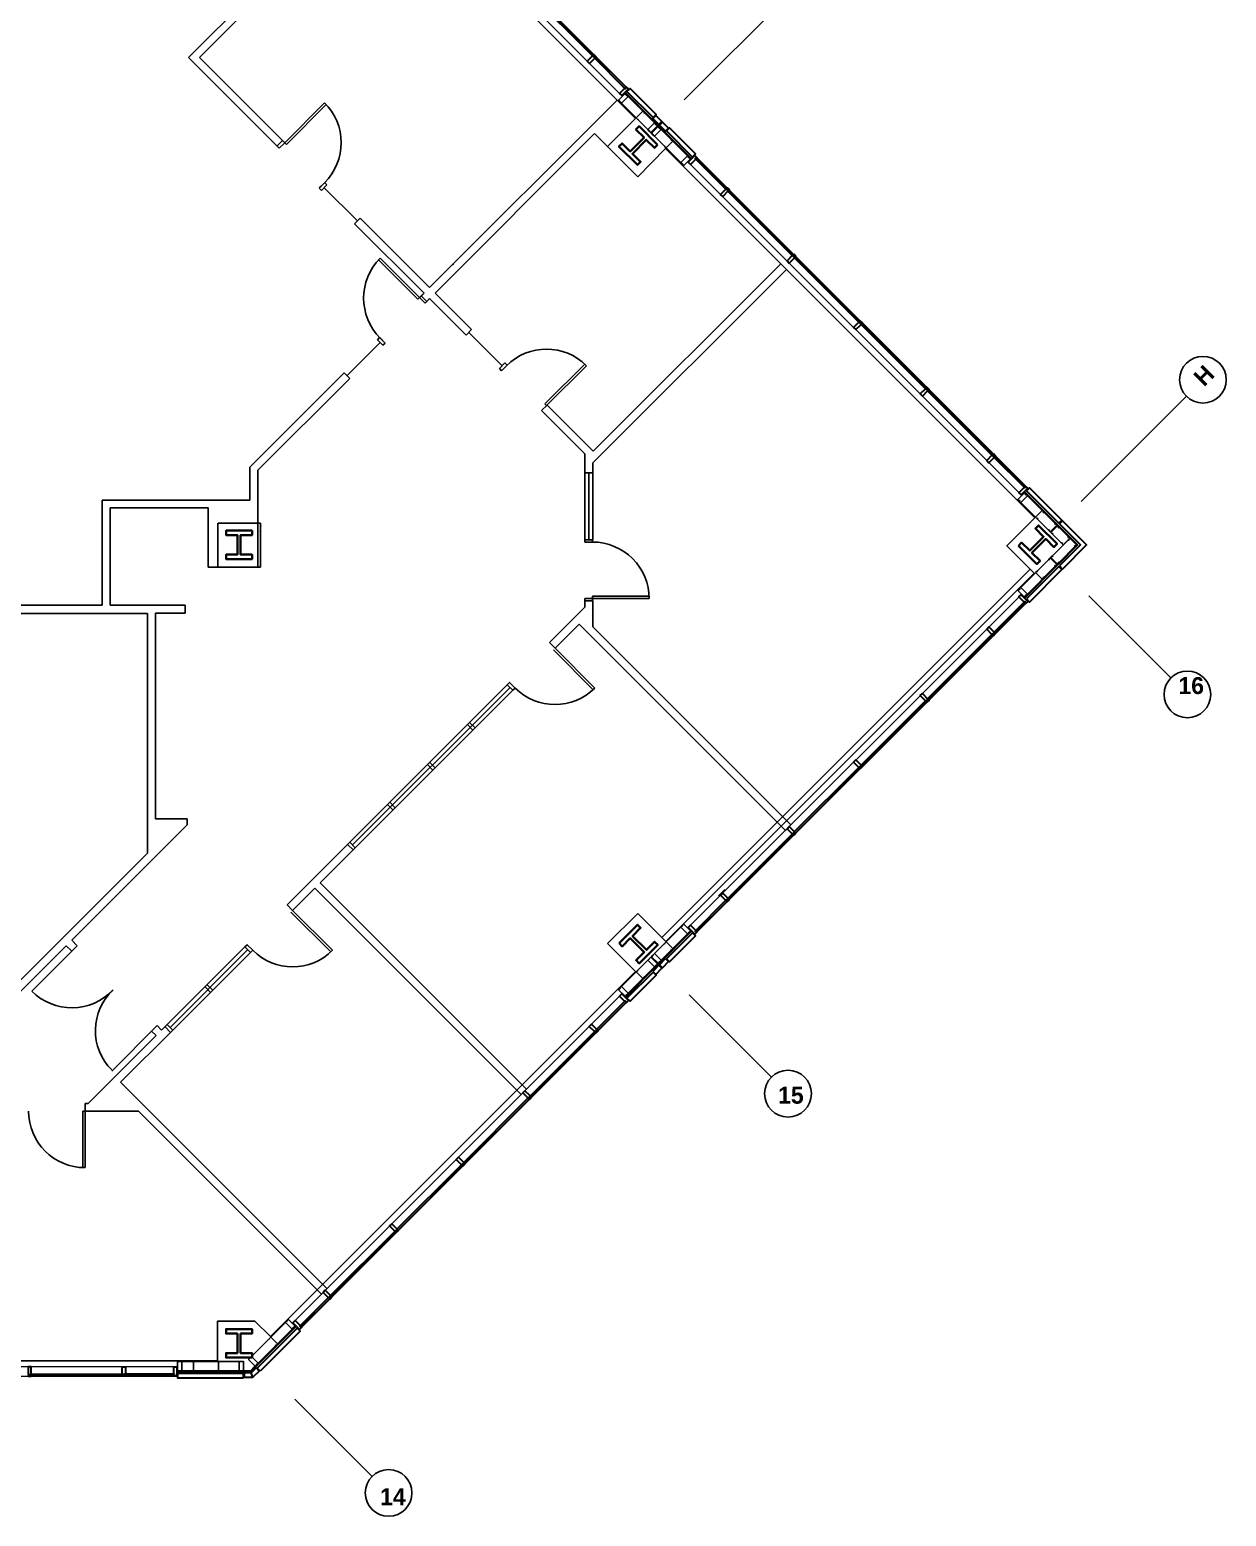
# Model space of a CAD drawing. Extents: x 30 to 3273, y 51 to 1636.
# Drawn here: x 2510 to 3273, y 136 to 1083 of the extents above; entities that cross this region are included whole.
import ezdxf

# ---------------------------------------------------------------- set-up
doc = ezdxf.new("R2010")
doc.units = 0
doc.header["$LTSCALE"] = 96
doc.header["$MEASUREMENT"] = 0
for name, color, linetype, lineweight in [('2A-FURN-P-PHWL-38', 8, 'CONTINUOUS', 25), ('A-COL', 8, 'CONTINUOUS', 35), ('A-DOOR', 8, 'CONTINUOUS', 25), ('A-WALL-GYP', 8, 'CONTINUOUS', 25), ('A-WALL-INT', 8, 'CONTINUOUS', 25), ('A-WALL-MASONRY', 8, 'CONTINUOUS', 30), ('AWD-GLAZE', 8, 'CONTINUOUS', 30), ('AWD-MULL', 8, 'CONTINUOUS', 30), ('AWD-SILL', 8, 'CONTINUOUS', 18)]:
    doc.layers.add(name, color=color, linetype=linetype, lineweight=lineweight)
for name, color, linetype in [('A-GLAZING INT', 8, 'CONTINUOUS'), ('A-STUD', 8, 'CONTINUOUS'), ('SMLTENAN', 8, 'CONTINUOUS'), ('XGRIDS', 8, 'CONTINUOUS')]:
    doc.layers.add(name, color=color, linetype=linetype)
doc.styles.add('Hand', font='cityb___.ttf')

msp = doc.modelspace()

# ---------------------------------------------------------------- linework, layer by layer
at = {"layer": '2A-FURN-P-PHWL-38'}
msp.add_line((2656.98, 763.52, 0), (2657.05, 767.02, 0), dxfattribs=at)
for p in [(2656.98, 763.52, 0), (2657.05, 767.02, 0)]:
    msp.add_point(p, dxfattribs=at)
at = {"layer": 'A-COL'}
for points in [[(2910.15, 1010.12), (2898.4, 1021.88), (2896.36, 1019.84), (2901.53, 1014.67), (2892.69, 1005.83), (2887.52, 1011), (2885.48, 1008.96), (2897.24, 997.21), (2899.27, 999.24), (2894.1, 1004.41), (2902.95, 1013.26), (2908.12, 1008.09)], [(2651.68, 764.16), (2635.06, 764.16), (2635.06, 761.29), (2642.37, 761.29), (2642.37, 748.78), (2635.06, 748.78), (2635.06, 745.9), (2651.68, 745.9), (2651.68, 748.78), (2644.37, 748.78), (2644.37, 761.29), (2651.68, 761.29)], [(3140.11, 754.47), (3151.87, 742.72), (3153.9, 744.75), (3148.73, 749.92), (3157.58, 758.77), (3162.75, 753.6), (3164.78, 755.63), (3153.03, 767.39), (3150.99, 765.36), (3156.16, 760.18), (3147.32, 751.34), (3142.15, 756.51)], [(2885.55, 501.07), (2897.31, 512.82), (2899.34, 510.79), (2894.17, 505.62), (2903.02, 496.77), (2908.19, 501.94), (2910.22, 499.91), (2898.47, 488.15), (2896.43, 490.18), (2901.61, 495.36), (2892.76, 504.2), (2887.59, 499.03)], [(2651.68, 236.79), (2635.06, 236.79), (2635.06, 239.67), (2642.37, 239.67), (2642.37, 252.18), (2635.06, 252.18), (2635.06, 255.05), (2651.68, 255.05), (2651.68, 252.18), (2644.37, 252.18), (2644.37, 239.67), (2651.68, 239.67)]]:
    msp.add_lwpolyline(points, close=True, dxfattribs=at)
at = {"layer": 'A-DOOR', "linetype": 'Continuous'}
for p, q in [((2672.47, 1011.39), (2697.85, 1036.92)), ((2698.91, 1035.87), (2673.53, 1010.33)), ((2697.85, 1036.92), (2698.91, 1035.87)), ((2733.34, 937.79), (2732.28, 936.73)), ((2732.28, 936.73), (2757.38, 911.63)), ((2758.79, 912.33), (2733.34, 937.79)), ((2757.38, 911.63), (2758.44, 912.69)), ((2758.44, 912.69), (2760.56, 914.81)), ((2759.5, 913.75), (2758.44, 912.69)), ((2758.44, 912.69), (2761.98, 909.15)), ((2759.5, 913.75), (2760.56, 914.81)), ((2763.04, 910.21), (2759.5, 913.75)), ((2763.04, 910.21), (2761.98, 909.15)), ((2731.92, 886.17), (2732.98, 887.23)), ((2735.46, 882.64), (2736.52, 883.7)), ((2863.76, 870.3), (2838.31, 844.84)), ((2839.37, 843.78), (2864.82, 869.24)), ((2838.31, 844.84), (2839.37, 843.78)), ((2863.76, 758.31), (2863.76, 756.81)), ((2863.76, 758.31), (2868.71, 758.31)), ((2868.71, 758.31), (2868.71, 756.81)), ((2868.71, 756.81), (2863.76, 756.81)), ((2868.71, 720.75), (2863.76, 720.75)), ((2863.76, 719.25), (2863.76, 720.75)), ((2868.71, 722.25), (2868.71, 720.75)), ((2904.77, 722.25), (2868.71, 722.25)), ((2868.71, 720.75), (2904.77, 720.75)), ((2868.71, 719.25), (2868.71, 720.75)), ((2904.77, 720.75), (2904.77, 722.25)), ((2863.76, 719.25), (2868.71, 719.25)), ((2869.15, 662.68), (2843.7, 688.13)), ((2844.76, 689.19), (2870.21, 663.74)), ((2844.76, 689.19), (2870.21, 663.74)), ((2677.53, 521.96), (2702.98, 496.51)), ((2677.53, 521.96), (2702.98, 496.51)), ((2701.92, 495.45), (2676.46, 520.9)), ((2536.73, 495.89), (2511.27, 470.43)), ((2536.73, 495.89), (2540.26, 499.42)), ((2562.18, 419.52), (2591.17, 448.51)), ((2543.72, 393.94), (2545.22, 393.94)), ((2543.72, 357.94), (2543.72, 393.94)), ((2545.22, 393.94), (2545.22, 357.94))]:
    msp.add_line(p, q, dxfattribs=at)
for centre, radius, start, end in [((2672.47, 1011.39), 36, 315.17252, 45.17253), ((2758.79, 912.33), 36, 135, 225), ((2839.37, 843.78), 36, 45, 135), ((2868.71, 720.75), 36.06, 359.99985, 89.99986), ((2844.76, 689.19), 36, 225.00001, 314.99999), ((2677.53, 521.96), 36, 225.00001, 314.99999), ((2536.73, 495.89), 36, 225, 316.4864), ((2587.28, 445.33), 35.5, 132.95858, 225.00001), ((2545.22, 393.94), 36, 180.00001, 269.99995)]:
    msp.add_arc(centre, radius, start, end, dxfattribs=at)
msp.add_point((2562.18, 470.43), dxfattribs=at)
at = {"layer": 'A-GLAZING INT'}
for p, q in [((2667.5, 1009.26), (2671.05, 1012.81)), ((2668.93, 1007.86), (2672.46, 1011.39)), ((2671.4, 1012.45), (2672.47, 1011.39)), ((2673.53, 1010.33), (2672.47, 1011.39)), ((2697.58, 982.73), (2718.79, 961.53)), ((2992.64, 936.07), (2994.05, 934.65)), ((2733.33, 884.05), (2712.12, 862.84)), ((2811.07, 869.26), (2789.86, 890.46)), ((2863.81, 801), (2863.8, 758.31)), ((2866.26, 801), (2866.26, 758.31)), ((2868.81, 801), (2868.8, 758.31)), ((2814.35, 665.86), (2713.94, 565.45)), ((2816.12, 664.09), (2715.71, 563.68)), ((2817.89, 662.32), (2814.35, 665.86)), ((2819.3, 663.74), (2815.76, 667.27)), ((2817.89, 662.32), (2717.48, 561.91)), ((2792.43, 636.87), (2788.89, 640.4)), ((2793.84, 638.28), (2790.31, 641.82)), ((2768.39, 612.83), (2764.85, 616.36)), ((2766.97, 611.41), (2763.44, 614.95)), ((2741.52, 585.96), (2737.98, 589.49)), ((2742.93, 587.37), (2739.4, 590.91)), ((2716.06, 560.5), (2712.53, 564.04)), ((2717.48, 561.91), (2713.94, 565.45)), ((2647.12, 498.63), (2597.62, 449.13)), ((2648.85, 496.9), (2599.39, 447.36)), ((2650.66, 495.09), (2601.16, 445.6)), ((2650.66, 495.09), (2647.12, 498.63)), ((2652.07, 496.51), (2648.53, 500.04)), ((2626.61, 471.05), (2623.08, 474.59)), ((2625.2, 469.64), (2621.66, 473.17)), ((2599.74, 444.18), (2596.21, 447.72)), ((2601.07, 445.68), (2597.54, 449.22))]:
    msp.add_line(p, q, dxfattribs=at)
for points in [[(2814.35, 665.86), (2817.89, 662.32), (2819.3, 663.74), (2815.76, 667.27)], [(2647.12, 498.63), (2650.66, 495.09), (2652.07, 496.51), (2648.53, 500.04)]]:
    msp.add_lwpolyline(points, close=True, dxfattribs=at)
at = {"layer": 'A-STUD', "linetype": 'Continuous'}
for points in [[(2886.49, 1037.91), (2886.13, 1037.55), (2885.16, 1038.53), (2889.4, 1042.77), (2890.38, 1041.8), (2890.02, 1041.44)], [(2886.49, 1037.91), (2886.13, 1037.55), (2887.11, 1036.58), (2891.35, 1040.83), (2890.38, 1041.8), (2890.02, 1041.44)], [(2897.8, 1026.59), (2897.45, 1026.24), (2896.47, 1027.21), (2900.72, 1031.46), (2901.69, 1030.48), (2901.34, 1030.13)], [(2905.23, 1019.17), (2904.87, 1018.82), (2903.9, 1019.79), (2908.14, 1024.03), (2909.11, 1023.06), (2908.76, 1022.71)], [(2905.23, 1019.17), (2904.87, 1018.82), (2905.84, 1017.84), (2910.09, 1022.09), (2909.11, 1023.06), (2908.76, 1022.71)], [(2907.53, 1016.87), (2907.17, 1016.52), (2906.2, 1017.49), (2910.44, 1021.73), (2911.42, 1020.76), (2911.06, 1020.4)], [(2907.53, 1016.87), (2907.17, 1016.52), (2908.15, 1015.54), (2912.39, 1019.79), (2911.42, 1020.76), (2911.06, 1020.4)], [(2914.95, 1009.44), (2914.6, 1009.09), (2915.57, 1008.12), (2919.81, 1012.36), (2918.84, 1013.33), (2918.49, 1012.98)], [(2926.26, 998.13), (2925.91, 997.78), (2924.94, 998.75), (2929.18, 1002.99), (2930.15, 1002.02), (2929.8, 1001.67)], [(2926.26, 998.13), (2925.91, 997.78), (2926.88, 996.8), (2931.13, 1001.05), (2930.15, 1002.02), (2929.8, 1001.67)], [(3141.22, 783.53), (3140.69, 783), (3139.72, 783.97), (3143.96, 788.21), (3144.93, 787.24), (3144.4, 786.71)], [(3141.22, 783.53), (3140.69, 783), (3141.66, 782.02), (3145.91, 786.27), (3144.93, 787.24), (3144.4, 786.71)], [(3152.54, 772.21), (3152.01, 771.68), (3151.03, 772.65), (3155.28, 776.9), (3156.25, 775.93), (3155.72, 775.39)], [(3159.96, 764.79), (3159.43, 764.26), (3160.4, 763.29), (3164.65, 767.53), (3163.67, 768.5), (3163.14, 767.97)], [(3162.26, 762.49), (3161.73, 761.96), (3160.76, 762.93), (3165, 767.17), (3165.97, 766.2), (3165.44, 765.67)], [(3168.27, 756.48), (3167.74, 755.95), (3168.71, 754.98), (3172.96, 759.22), (3171.98, 760.19), (3171.45, 759.66)], [(3172.51, 757.72), (3171.98, 758.25), (3172.96, 759.22), (3177.2, 754.98), (3176.23, 754), (3175.7, 754.53)], [(3159.96, 745.16), (3159.43, 745.69), (3160.4, 746.67), (3164.65, 742.42), (3163.67, 741.45), (3163.14, 741.98)], [(3162.26, 747.46), (3161.73, 747.99), (3160.76, 747.02), (3165, 742.78), (3165.97, 743.75), (3165.44, 744.28)], [(3152.54, 737.74), (3152.01, 738.27), (3151.03, 737.3), (3155.28, 733.05), (3156.25, 734.03), (3155.72, 734.56)], [(3141.22, 726.42), (3140.69, 726.96), (3139.72, 725.98), (3143.96, 721.74), (3144.93, 722.71), (3144.4, 723.24)], [(3141.22, 726.42), (3140.69, 726.96), (3141.66, 727.93), (3145.91, 723.68), (3144.93, 722.71), (3144.4, 723.24)], [(2926.27, 511.81), (2925.91, 512.16), (2924.94, 511.19), (2929.18, 506.95), (2930.16, 507.92), (2929.8, 508.28)], [(2926.27, 511.81), (2925.91, 512.16), (2926.89, 513.14), (2931.13, 508.89), (2930.16, 507.92), (2929.8, 508.28)], [(2907.53, 493.07), (2907.18, 493.43), (2906.2, 492.45), (2910.45, 488.21), (2911.42, 489.18), (2911.06, 489.54)], [(2907.53, 493.07), (2907.18, 493.43), (2908.15, 494.4), (2912.39, 490.16), (2911.42, 489.18), (2911.06, 489.54)], [(2914.95, 500.5), (2914.6, 500.85), (2915.57, 501.82), (2919.82, 497.58), (2918.84, 496.61), (2918.49, 496.96)], [(2897.8, 483.35), (2897.45, 483.7), (2896.48, 482.73), (2900.72, 478.49), (2901.69, 479.46), (2901.34, 479.81)], [(2905.23, 490.77), (2904.87, 491.13), (2903.9, 490.15), (2908.15, 485.91), (2909.12, 486.88), (2908.76, 487.24)], [(2905.23, 490.77), (2904.87, 491.13), (2905.85, 492.1), (2910.09, 487.85), (2909.12, 486.88), (2908.76, 487.24)], [(2886.49, 472.03), (2886.14, 472.39), (2885.16, 471.41), (2889.41, 467.17), (2890.38, 468.14), (2890.03, 468.5)], [(2886.49, 472.03), (2886.14, 472.39), (2887.11, 473.36), (2891.35, 469.12), (2890.38, 468.14), (2890.03, 468.5)], [(2674.26, 259.8), (2673.91, 260.15), (2672.93, 259.18), (2677.17, 254.94), (2678.14, 255.92), (2677.78, 256.27)], [(2674.26, 259.8), (2673.91, 260.15), (2674.88, 261.12), (2679.11, 256.89), (2678.14, 255.92), (2677.78, 256.27)], [(2662.95, 248.48), (2662.59, 248.83), (2663.56, 249.81), (2667.8, 245.57), (2666.83, 244.6), (2666.47, 244.96)], [(2650.75, 236.28), (2650.4, 236.64), (2651.37, 237.61), (2655.6, 233.38), (2654.63, 232.4), (2654.28, 232.76)], [(2605.57, 233.84), (2605.57, 234.34), (2604.2, 234.34), (2604.2, 228.35), (2605.57, 228.35), (2605.57, 228.85)], [(2605.57, 233.84), (2605.57, 234.34), (2606.95, 234.34), (2606.95, 228.35), (2605.57, 228.35), (2605.57, 228.85)], [(2612.85, 233.84), (2612.85, 234.34), (2614.23, 234.34), (2614.23, 228.35), (2612.85, 228.35), (2612.85, 228.85)], [(2628.85, 233.84), (2628.85, 234.34), (2630.23, 234.34), (2630.23, 228.35), (2628.85, 228.35), (2628.85, 228.85)], [(2644.85, 233.84), (2644.85, 234.34), (2643.48, 234.34), (2643.48, 228.35), (2644.85, 228.35), (2644.85, 228.85)], [(2644.85, 233.84), (2644.85, 234.34), (2646.23, 234.34), (2646.23, 228.35), (2644.85, 228.35), (2644.85, 228.85)], [(2650.75, 236.28), (2650.4, 236.64), (2649.42, 235.66), (2653.66, 231.43), (2654.63, 232.4), (2654.28, 232.76)]]:
    msp.add_lwpolyline(points, dxfattribs=at)
at = {"layer": 'A-WALL-GYP', "linetype": 'ByBlock'}
for p, q in [((2889.85, 1043.21), (2889.4, 1042.77)), ((2889.4, 1042.77), (2910.09, 1022.09)), ((2889.85, 1043.21), (2910.53, 1022.53)), ((2885.16, 1038.53), (2905.84, 1017.84)), ((2926.88, 996.81), (2906.2, 1017.49)), ((2910.09, 1022.09), (2910.53, 1022.53)), ((2910.44, 1021.73), (2910.89, 1022.17)), ((2931.13, 1001.05), (2910.44, 1021.73)), ((2931.57, 1001.49), (2910.89, 1022.17)), ((2931.57, 1001.49), (2931.13, 1001.05)), ((3143.96, 788.21), (3144.4, 788.65)), ((3143.96, 788.21), (3164.65, 767.53)), ((3144.4, 788.65), (3165.09, 767.97)), ((3139.72, 783.97), (3159.43, 764.26)), ((3164.65, 767.53), (3165.09, 767.97)), ((3160.76, 762.93), (3168.71, 754.98)), ((3171.98, 758.25), (3160.76, 747.02)), ((3165, 767.17), (3165.44, 767.62)), ((3165, 767.17), (3177.2, 754.98)), ((3165.44, 767.62), (3178.08, 754.98)), ((3165, 742.78), (3177.2, 754.98)), ((3165.44, 742.33), (3178.08, 754.98)), ((3139.72, 725.98), (3159.43, 745.69)), ((3143.96, 721.74), (3164.65, 742.42)), ((3144.4, 721.3), (3165.09, 741.98)), ((3164.65, 742.42), (3165.09, 741.98)), ((3165, 742.78), (3165.44, 742.33)), ((3143.96, 721.74), (3144.4, 721.3)), ((2906.21, 492.46), (2926.89, 513.14)), ((2910.45, 488.21), (2931.13, 508.89)), ((2910.89, 487.77), (2931.57, 508.45)), ((2931.61, 508.49), (2931.17, 508.93)), ((2885.17, 471.42), (2905.85, 492.1)), ((2889.41, 467.17), (2910.09, 487.85)), ((2889.85, 466.73), (2910.53, 487.41)), ((2910.09, 487.85), (2910.53, 487.41)), ((2910.45, 488.21), (2910.89, 487.77)), ((2889.89, 466.77), (2889.45, 467.21))]:
    msp.add_line(p, q, dxfattribs=at)
at = {"layer": 'A-WALL-GYP', "linetype": 'Continuous'}
for p, q in [((2674.88, 261.12), (2649.42, 235.66)), ((2653.66, 231.43), (2679.11, 256.89)), ((2654.1, 230.99), (2679.55, 256.45)), ((2604.2, 234.34), (2646.23, 234.33)), ((2646.23, 228.35), (2604.2, 228.35)), ((2646.23, 227.73), (2604.2, 227.72)), ((2646.23, 228.35), (2646.23, 227.73)), ((2650.59, 228.35), (2646.73, 228.35)), ((2646.73, 228.35), (2646.73, 227.73)), ((2650.85, 227.73), (2646.73, 227.73)), ((2650.57, 228.34), (2653.3, 231.08)), ((2650.83, 227.72), (2653.75, 230.64)), ((2653.75, 230.64), (2653.3, 231.08)), ((2654.1, 230.99), (2653.66, 231.43))]:
    msp.add_line(p, q, dxfattribs=at)
at = {"layer": 'A-WALL-GYP'}
for p, q in [((2679.55, 256.45), (2679.11, 256.89)), ((2604.2, 227.72), (2604.2, 228.35))]:
    msp.add_line(p, q, dxfattribs=at)
at = {"layer": 'A-WALL-INT', "linetype": 'Continuous'}
for p, q in [((2660.79, 1262.19), (2896.11, 1026.87)), ((2611.06, 1065.73), (2737.02, 1191.69)), ((2618.13, 1065.73), (2740.55, 1188.15)), ((2668.93, 1007.86), (2611.06, 1065.73)), ((2672.46, 1011.39), (2618.13, 1065.73)), ((2884.36, 1038.61), (2764.8, 919.05)), ((2878.22, 1008.98), (2896.11, 1026.87)), ((2870.01, 1017.19), (2768.34, 915.52)), ((2897.46, 989.74), (2870.01, 1017.19)), ((2915.15, 1007.69), (2897.46, 989.74)), ((3150.62, 772.22), (2915.15, 1007.69)), ((2694.39, 982.4), (2697.92, 985.93)), ((2697.92, 985.93), (2694.39, 982.4)), ((2699.35, 984.51), (2697.94, 985.92)), ((2695.81, 980.97), (2694.4, 982.39)), ((2694.74, 982.75), (2695.8, 983.81)), ((2695.81, 980.97), (2699.35, 984.51)), ((2717.03, 959.76), (2720.56, 963.29)), ((2761.27, 915.52), (2717.03, 959.76)), ((2764.8, 919.05), (2720.56, 963.29)), ((2868.84, 807.22), (2992.23, 930.61)), ((2988.64, 934.19), (2869.15, 814.7)), ((2761.27, 915.52), (2758.31, 912.56)), ((2764.8, 911.98), (2763.04, 910.21)), ((2788.09, 888.7), (2764.8, 911.98)), ((2791.62, 892.23), (2768.34, 915.52)), ((2791.62, 892.23), (2788.09, 888.7)), ((2731.57, 885.82), (2732.98, 887.23)), ((2731.57, 885.82), (2735.11, 882.28)), ((2732.98, 887.23), (2736.52, 883.7)), ((2733, 887.24), (2736.53, 883.71)), ((2733.35, 886.89), (2734.41, 885.83)), ((2735.11, 882.28), (2736.52, 883.7)), ((2710.36, 864.6), (2650.23, 804.48)), ((2710.36, 864.6), (2713.89, 861.07)), ((2812.84, 871.02), (2809.3, 867.48)), ((2809.3, 867.48), (2810.71, 866.07)), ((2814.26, 869.59), (2810.73, 866.06)), ((2812.84, 871.02), (2814.25, 869.6)), ((2813.91, 869.24), (2812.85, 868.18)), ((2713.89, 861.07), (2655.37, 802.55)), ((2839.72, 844.14), (2836.18, 840.6)), ((2869.15, 814.7), (2839.72, 844.14)), ((2863.76, 813.02), (2836.18, 840.6)), ((2863.76, 801), (2863.76, 813.02)), ((2868.76, 801), (2868.76, 807.24)), ((2650.23, 783.54), (2650.23, 804.48)), ((2655.37, 740.72), (2655.37, 802.55)), ((2868.76, 801), (2863.76, 801)), ((2556.21, 783.54), (2650.23, 783.54)), ((2556.21, 716.5), (2556.21, 783.54)), ((2561.21, 716.5), (2561.21, 778.54)), ((2561.21, 778.54), (2623.76, 778.54)), ((2623.76, 740.72), (2623.76, 778.54)), ((2629.88, 740.72), (2629.88, 768.75)), ((2657.01, 768.92), (2630.02, 768.92)), ((2657.01, 740.72), (2657.01, 768.92)), ((3132.59, 754.19), (3150.62, 772.22)), ((3150.46, 736.71), (3132.78, 754.39)), ((2623.76, 740.72), (2657.01, 740.72)), ((2912.88, 504.64), (3147.51, 739.27)), ((2915.35, 502.18), (3149.97, 736.8)), ((2585.11, 711.3), (2213.43, 711.3)), ((2556.21, 716.5), (2405.76, 716.5)), ((2590.11, 716.5), (2561.21, 716.5)), ((2585.11, 711.3), (2585.11, 558.42)), ((2590.11, 716.5), (2609.12, 716.5)), ((2590.11, 711.5), (2590.11, 580.39)), ((2609.12, 711.5), (2590.11, 711.5)), ((2609.12, 711.5), (2609.12, 716.5)), ((2863.76, 715.27), (2841.22, 692.73)), ((2863.76, 719.25), (2863.76, 715.27)), ((2868.76, 719.25), (2868.77, 702.85)), ((2860.05, 704.49), (2844.76, 689.19)), ((2991.58, 572.97), (2860.05, 704.49)), ((2995.11, 576.5), (2868.77, 702.85)), ((2844.76, 689.19), (2841.22, 692.73)), ((2610.26, 580.39), (2590.11, 580.39)), ((2610.26, 576.5), (2610.26, 580.39)), ((2536.73, 502.96), (2610.26, 576.5)), ((2497.13, 470.43), (2585.11, 558.42)), ((2540.26, 499.42), (2536.73, 502.96)), ((2499.2, 465.43), (2533.19, 499.42)), ((2536.73, 495.89), (2533.19, 499.42)), ((2663.34, 250.19), (2896.12, 482.97)), ((2147.83, 234.88), (2629.71, 234.85))]:
    msp.add_line(p, q, dxfattribs=at)
at = {"layer": 'A-WALL-INT'}
for p, q in [((2991.58, 572.97), (2995.11, 576.5)), ((2673.99, 525.5), (2713.94, 565.45)), ((2695.15, 539.59), (2717.48, 561.91)), ((2677.53, 521.96), (2691.61, 536.05)), ((2823.14, 404.53), (2691.61, 536.05)), ((2826.67, 408.07), (2695.15, 539.59)), ((2677.53, 521.96), (2673.99, 525.5)), ((2878.22, 500.82), (2897.46, 520.06)), ((2897.46, 520.06), (2915.64, 501.89)), ((2896.55, 482.52), (2878.22, 500.82)), ((2601.07, 445.68), (2567.79, 412.4)), ((2594, 445.68), (2591.17, 448.51)), ((2597.54, 449.22), (2594, 445.68)), ((2590.47, 442.15), (2547.26, 398.94)), ((2590.47, 442.15), (2587.64, 444.97)), ((2699.4, 280.79), (2567.79, 412.4)), ((2545.22, 398.94), (2547.26, 398.94)), ((2545.22, 393.94), (2545.22, 398.94)), ((2545.22, 393.94), (2579.18, 393.94)), ((2695.86, 277.26), (2579.18, 393.94)), ((2696.92, 278.32), (2698.34, 279.73)), ((2629.71, 234.85), (2629.71, 260.11)), ((2629.71, 260.11), (2653.42, 260.11)), ((2653.42, 260.11), (2663.34, 250.19))]:
    msp.add_line(p, q, dxfattribs=at)
at = {"layer": 'A-WALL-MASONRY'}
for points in [[(2890.64, 1044.01), (2892.59, 1045.95), (2909.2, 1029.33), (2907.26, 1027.39)], [(2907.08, 1026.86), (2909.03, 1028.8), (2912.92, 1024.92), (2910.97, 1022.97)], [(2915.21, 1018.73), (2917.16, 1020.67), (2913.27, 1024.56), (2911.33, 1022.61)], [(2932.36, 1002.28), (2934.31, 1004.23), (2917.69, 1020.85), (2915.74, 1018.9)], [(3145.2, 789.45), (3147.14, 791.39), (3167.83, 770.71), (3165.88, 768.77)], [(3166.24, 741.54), (3168.18, 739.59), (3183.56, 754.98), (3168.18, 770.35), (3166.24, 768.41), (3179.67, 754.98)], [(3145.2, 720.5), (3147.14, 718.56), (3167.83, 739.24), (3165.88, 741.19)], [(2932.37, 507.66), (2934.31, 505.71), (2917.69, 489.09), (2915.75, 491.04)], [(2907.09, 483.08), (2909.03, 481.14), (2912.92, 485.03), (2910.97, 486.97)], [(2915.22, 491.21), (2917.16, 489.27), (2913.27, 485.38), (2911.33, 487.33)], [(2890.64, 465.93), (2892.59, 463.99), (2909.21, 480.61), (2907.26, 482.55)], [(2656.84, 228.25), (2654.89, 230.19), (2680.35, 255.65), (2682.29, 253.71)], [(2656.13, 228.25), (2652.24, 224.35), (2651.1, 227.1), (2654.18, 230.2)], [(2646.23, 223.85), (2646.23, 226.6), (2604.2, 226.6), (2604.2, 223.85)], [(2646.73, 224.35), (2652.24, 224.35), (2651.1, 227.1), (2646.73, 227.11)]]:
    msp.add_lwpolyline(points, close=True, dxfattribs=at)
at = {"layer": 'AWD-GLAZE', "linetype": 'Continuous'}
for points in [[(2828.05, 1108.79), (2827.34, 1108.08), (2869.06, 1066.36), (2869.77, 1067.07)], [(2889.57, 1045.85), (2869.77, 1065.65), (2870.48, 1066.36), (2890.28, 1046.56)], [(2934.13, 1001.29), (2953.93, 981.49), (2954.64, 982.2), (2934.83, 1002)], [(2997.06, 939.77), (2996.36, 939.07), (2954.64, 980.79), (2955.34, 981.49)], [(3039.49, 897.35), (3038.78, 896.64), (2997.06, 938.36), (2997.77, 939.07)], [(3081.92, 854.92), (3081.21, 854.21), (3039.49, 895.93), (3040.2, 896.64)], [(3124.34, 812.49), (3123.63, 811.79), (3081.92, 853.51), (3082.62, 854.21)], [(3144.13, 791.29), (3124.34, 811.09), (3125.04, 811.79), (3144.84, 791.99)], [(3144.13, 718.81), (3124.33, 699.01), (3125.04, 698.3), (3144.84, 718.1)], [(3124.34, 697.6), (3123.63, 698.31), (3081.91, 656.59), (3082.62, 655.88)], [(3081.91, 655.17), (3081.21, 655.88), (3039.49, 614.16), (3040.19, 613.46)], [(3039.49, 612.75), (3038.78, 613.46), (2997.06, 571.74), (2997.77, 571.03)], [(2997.06, 570.32), (2996.35, 571.03), (2954.63, 529.31), (2955.34, 528.6)], [(2934.13, 508.8), (2953.93, 528.6), (2954.63, 527.9), (2934.83, 508.1)], [(2889.57, 464.25), (2871.04, 445.72), (2871.75, 445.01), (2890.28, 463.54)], [(2829.32, 402.58), (2828.61, 403.29), (2870.33, 445.01), (2871.04, 444.3)], [(2786.89, 360.16), (2786.19, 360.86), (2827.91, 402.58), (2828.61, 401.87)], [(2744.47, 317.73), (2743.76, 318.44), (2785.48, 360.16), (2786.19, 359.45)], [(2702.04, 275.3), (2701.33, 276.01), (2743.05, 317.73), (2743.76, 317.02)], [(2682.1, 256.78), (2700.63, 275.31), (2701.34, 274.6), (2682.8, 256.07)], [(2510.45, 225.18), (2510.45, 226.18), (2569.45, 226.18), (2569.45, 225.18)], [(2602.2, 226.18), (2570.45, 226.18), (2570.45, 225.18), (2602.19, 225.18)]]:
    msp.add_lwpolyline(points, close=True, dxfattribs=at)
at = {"layer": 'AWD-MULL', "linetype": 'Continuous'}
for points in [[(2869.59, 1067.6), (2869.42, 1067.42), (2869.77, 1067.07), (2869.06, 1066.36), (2868.71, 1066.71), (2865.35, 1063.35), (2866.76, 1061.94), (2870.12, 1065.3), (2869.77, 1065.65), (2870.48, 1066.36), (2870.83, 1066.01), (2871.01, 1066.18)], [(2891.52, 1045.67), (2890.1, 1047.09), (2889.92, 1046.91), (2890.28, 1046.56), (2889.57, 1045.85), (2889.22, 1046.2), (2885.86, 1042.84), (2887.28, 1041.43)], [(2933.95, 1003.24), (2935.36, 1001.82), (2935.19, 1001.65), (2934.83, 1002), (2934.13, 1001.29), (2934.48, 1000.94), (2931.12, 997.59), (2929.7, 999)], [(2955.87, 981.32), (2955.7, 981.14), (2955.34, 981.49), (2954.64, 980.79), (2954.99, 980.43), (2951.63, 977.07), (2950.22, 978.49), (2953.58, 981.85), (2953.93, 981.49), (2954.64, 982.2), (2954.28, 982.55), (2954.46, 982.73)], [(2996.88, 940.31), (2996.7, 940.13), (2997.06, 939.78), (2996.35, 939.07), (2996, 939.43), (2992.64, 936.07), (2994.05, 934.65), (2997.41, 938.01), (2997.06, 938.36), (2997.77, 939.07), (2998.12, 938.72), (2998.3, 938.89)], [(3039.31, 897.88), (3039.13, 897.71), (3039.48, 897.35), (3038.78, 896.65), (3038.42, 897), (3035.07, 893.64), (3036.48, 892.23), (3039.84, 895.58), (3039.48, 895.94), (3040.19, 896.65), (3040.55, 896.29), (3040.72, 896.47)], [(3081.73, 855.46), (3081.56, 855.28), (3081.91, 854.93), (3081.2, 854.22), (3080.85, 854.57), (3077.49, 851.21), (3078.91, 849.8), (3082.26, 853.16), (3081.91, 853.51), (3082.62, 854.22), (3082.97, 853.87), (3083.15, 854.04)], [(3124.16, 813.03), (3123.98, 812.86), (3124.33, 812.5), (3123.63, 811.8), (3123.27, 812.15), (3119.91, 808.79), (3121.33, 807.38), (3124.69, 810.74), (3124.33, 811.09), (3125.04, 811.8), (3125.39, 811.44), (3125.57, 811.62)], [(3146.08, 791.11), (3144.66, 792.52), (3144.49, 792.35), (3144.84, 791.99), (3144.13, 791.29), (3143.78, 791.64), (3140.42, 788.28), (3141.84, 786.86)], [(3146.08, 718.99), (3144.66, 717.57), (3144.49, 717.75), (3144.84, 718.1), (3144.13, 718.81), (3143.78, 718.46), (3140.42, 721.82), (3141.84, 723.23)], [(3124.15, 697.06), (3123.98, 697.24), (3124.33, 697.59), (3123.62, 698.3), (3123.27, 697.95), (3119.91, 701.3), (3121.33, 702.72), (3124.68, 699.36), (3124.33, 699.01), (3125.04, 698.3), (3125.39, 698.65), (3125.57, 698.48)], [(3081.73, 654.64), (3081.56, 654.82), (3081.91, 655.17), (3081.2, 655.88), (3080.85, 655.52), (3077.49, 658.88), (3078.9, 660.3), (3082.26, 656.94), (3081.91, 656.58), (3082.62, 655.88), (3082.97, 656.23), (3083.15, 656.05)], [(3039.31, 612.21), (3039.13, 612.39), (3039.48, 612.74), (3038.78, 613.45), (3038.42, 613.1), (3035.06, 616.46), (3036.48, 617.87), (3039.84, 614.51), (3039.48, 614.16), (3040.19, 613.45), (3040.54, 613.8), (3040.72, 613.63)], [(2996.88, 569.79), (2996.7, 569.96), (2997.06, 570.32), (2996.35, 571.02), (2996, 570.67), (2992.64, 574.03), (2994.05, 575.44), (2997.41, 572.09), (2997.06, 571.73), (2997.76, 571.02), (2998.12, 571.38), (2998.29, 571.2)], [(2955.87, 528.78), (2955.69, 528.96), (2955.34, 528.6), (2954.63, 529.31), (2954.99, 529.66), (2951.63, 533.02), (2950.21, 531.61), (2953.57, 528.25), (2953.93, 528.6), (2954.63, 527.9), (2954.28, 527.54), (2954.46, 527.37)], [(2933.95, 506.86), (2935.36, 508.27), (2935.19, 508.45), (2934.83, 508.1), (2934.13, 508.8), (2934.48, 509.16), (2931.12, 512.51), (2929.7, 511.1)], [(2891.52, 464.42), (2890.1, 463.01), (2889.92, 463.19), (2890.28, 463.54), (2889.57, 464.25), (2889.22, 463.9), (2885.86, 467.26), (2887.28, 468.67)], [(2870.86, 443.77), (2870.69, 443.95), (2871.04, 444.3), (2870.33, 445.01), (2869.98, 444.65), (2866.62, 448.01), (2868.03, 449.43), (2871.39, 446.07), (2871.04, 445.72), (2871.75, 445.01), (2872.1, 445.36), (2872.28, 445.18)], [(2829.85, 402.76), (2829.68, 402.94), (2829.32, 402.59), (2828.62, 403.29), (2828.97, 403.65), (2825.61, 407.01), (2824.2, 405.59), (2827.56, 402.23), (2827.91, 402.59), (2828.62, 401.88), (2828.26, 401.53), (2828.44, 401.35)], [(2787.43, 360.34), (2787.25, 360.51), (2786.9, 360.16), (2786.19, 360.87), (2786.54, 361.22), (2783.19, 364.58), (2781.77, 363.16), (2785.13, 359.81), (2785.48, 360.16), (2786.19, 359.45), (2785.84, 359.1), (2786.01, 358.92)], [(2745, 317.91), (2744.83, 318.09), (2744.47, 317.73), (2743.76, 318.44), (2744.12, 318.79), (2740.76, 322.15), (2739.35, 320.74), (2742.7, 317.38), (2743.06, 317.73), (2743.76, 317.03), (2743.41, 316.67), (2743.59, 316.5)], [(2702.58, 275.49), (2702.4, 275.67), (2702.05, 275.31), (2701.34, 276.02), (2701.7, 276.37), (2698.34, 279.73), (2696.92, 278.32), (2700.28, 274.96), (2700.64, 275.31), (2701.34, 274.6), (2700.99, 274.25), (2701.17, 274.07)], [(2681.92, 254.83), (2683.33, 256.25), (2683.16, 256.42), (2682.8, 256.07), (2682.1, 256.78), (2682.45, 257.13), (2679.09, 260.48), (2677.68, 259.07)], [(2510.95, 224.93), (2510.95, 225.18), (2510.45, 225.18), (2510.45, 226.18), (2510.95, 226.18), (2510.95, 230.93), (2508.95, 230.93), (2508.95, 226.18), (2509.45, 226.18), (2509.45, 225.18), (2508.95, 225.18), (2508.95, 224.93)], [(2568.95, 224.93), (2568.95, 225.18), (2569.45, 225.18), (2569.45, 226.18), (2568.95, 226.18), (2568.95, 230.93), (2570.95, 230.93), (2570.95, 226.18), (2570.45, 226.18), (2570.45, 225.18), (2570.95, 225.18), (2570.95, 224.93)], [(2603.69, 224.93), (2601.69, 224.93), (2601.69, 225.18), (2602.19, 225.18), (2602.2, 226.18), (2601.7, 226.18), (2601.7, 230.93), (2603.7, 230.93)]]:
    msp.add_lwpolyline(points, close=True, dxfattribs=at)
at = {"layer": 'AWD-SILL', "linetype": 'Continuous'}
for points in [[(2891.55, 1045.64), (2679.38, 1257.81), (2675.14, 1253.56), (2887.31, 1041.39)], [(3146.08, 791.11), (2933.95, 1003.24), (2929.7, 999), (3141.84, 786.86)], [(3146.08, 718.99), (2933.95, 506.85), (2929.7, 511.1), (3141.84, 723.23)], [(2681.92, 254.83), (2891.52, 464.43), (2887.28, 468.67), (2677.67, 259.07)], [(2176.21, 224.93), (2603.7, 224.93), (2603.7, 230.93), (2176.2, 230.93)]]:
    msp.add_lwpolyline(points, close=True, dxfattribs=at)
at = {"layer": 'SMLTENAN', "linetype": 'Continuous'}
for p, q in [((2948.97, 531.24), (2952.95, 535.23)), ((2823.3, 404.7), (2826.51, 407.9))]:
    msp.add_line(p, q, dxfattribs=at)
msp.add_point((2779.65, 933.9), dxfattribs=at)
at = {"layer": 'XGRIDS'}
for p, q in [((2927.02, 1038.74), (2992.64, 1104.36)), ((3180.09, 782.68), (3247.2, 849.8)), ((3184.96, 722.54), (3237.3, 670.19)), ((2930.34, 468.03), (2982.74, 415.63)), ((2728.18, 161.08), (2678.83, 210.43))]:
    msp.add_line(p, q, dxfattribs=at)
for centre in [(3257.73, 860.32), (3247.83, 659.67), (2993.27, 405.11), (2738.71, 150.55)]:
    msp.add_circle(centre, 14.88, dxfattribs=at)

# ---------------------------------------------------------------- texts
at = {"layer": 'XGRIDS', "style": 'Hand', "width": 1.015228}
msp.add_text('H', height=10.8, rotation=45, dxfattribs=at).set_placement((3258.43, 855.37))
for s, p in [('16', (3242.11, 659.9)), ('15', (2986.97, 398.73)), ('14', (2733.26, 142.73))]:
    msp.add_text(s, height=10.8, dxfattribs=at).set_placement(p)

doc.saveas('drawing.dxf')
